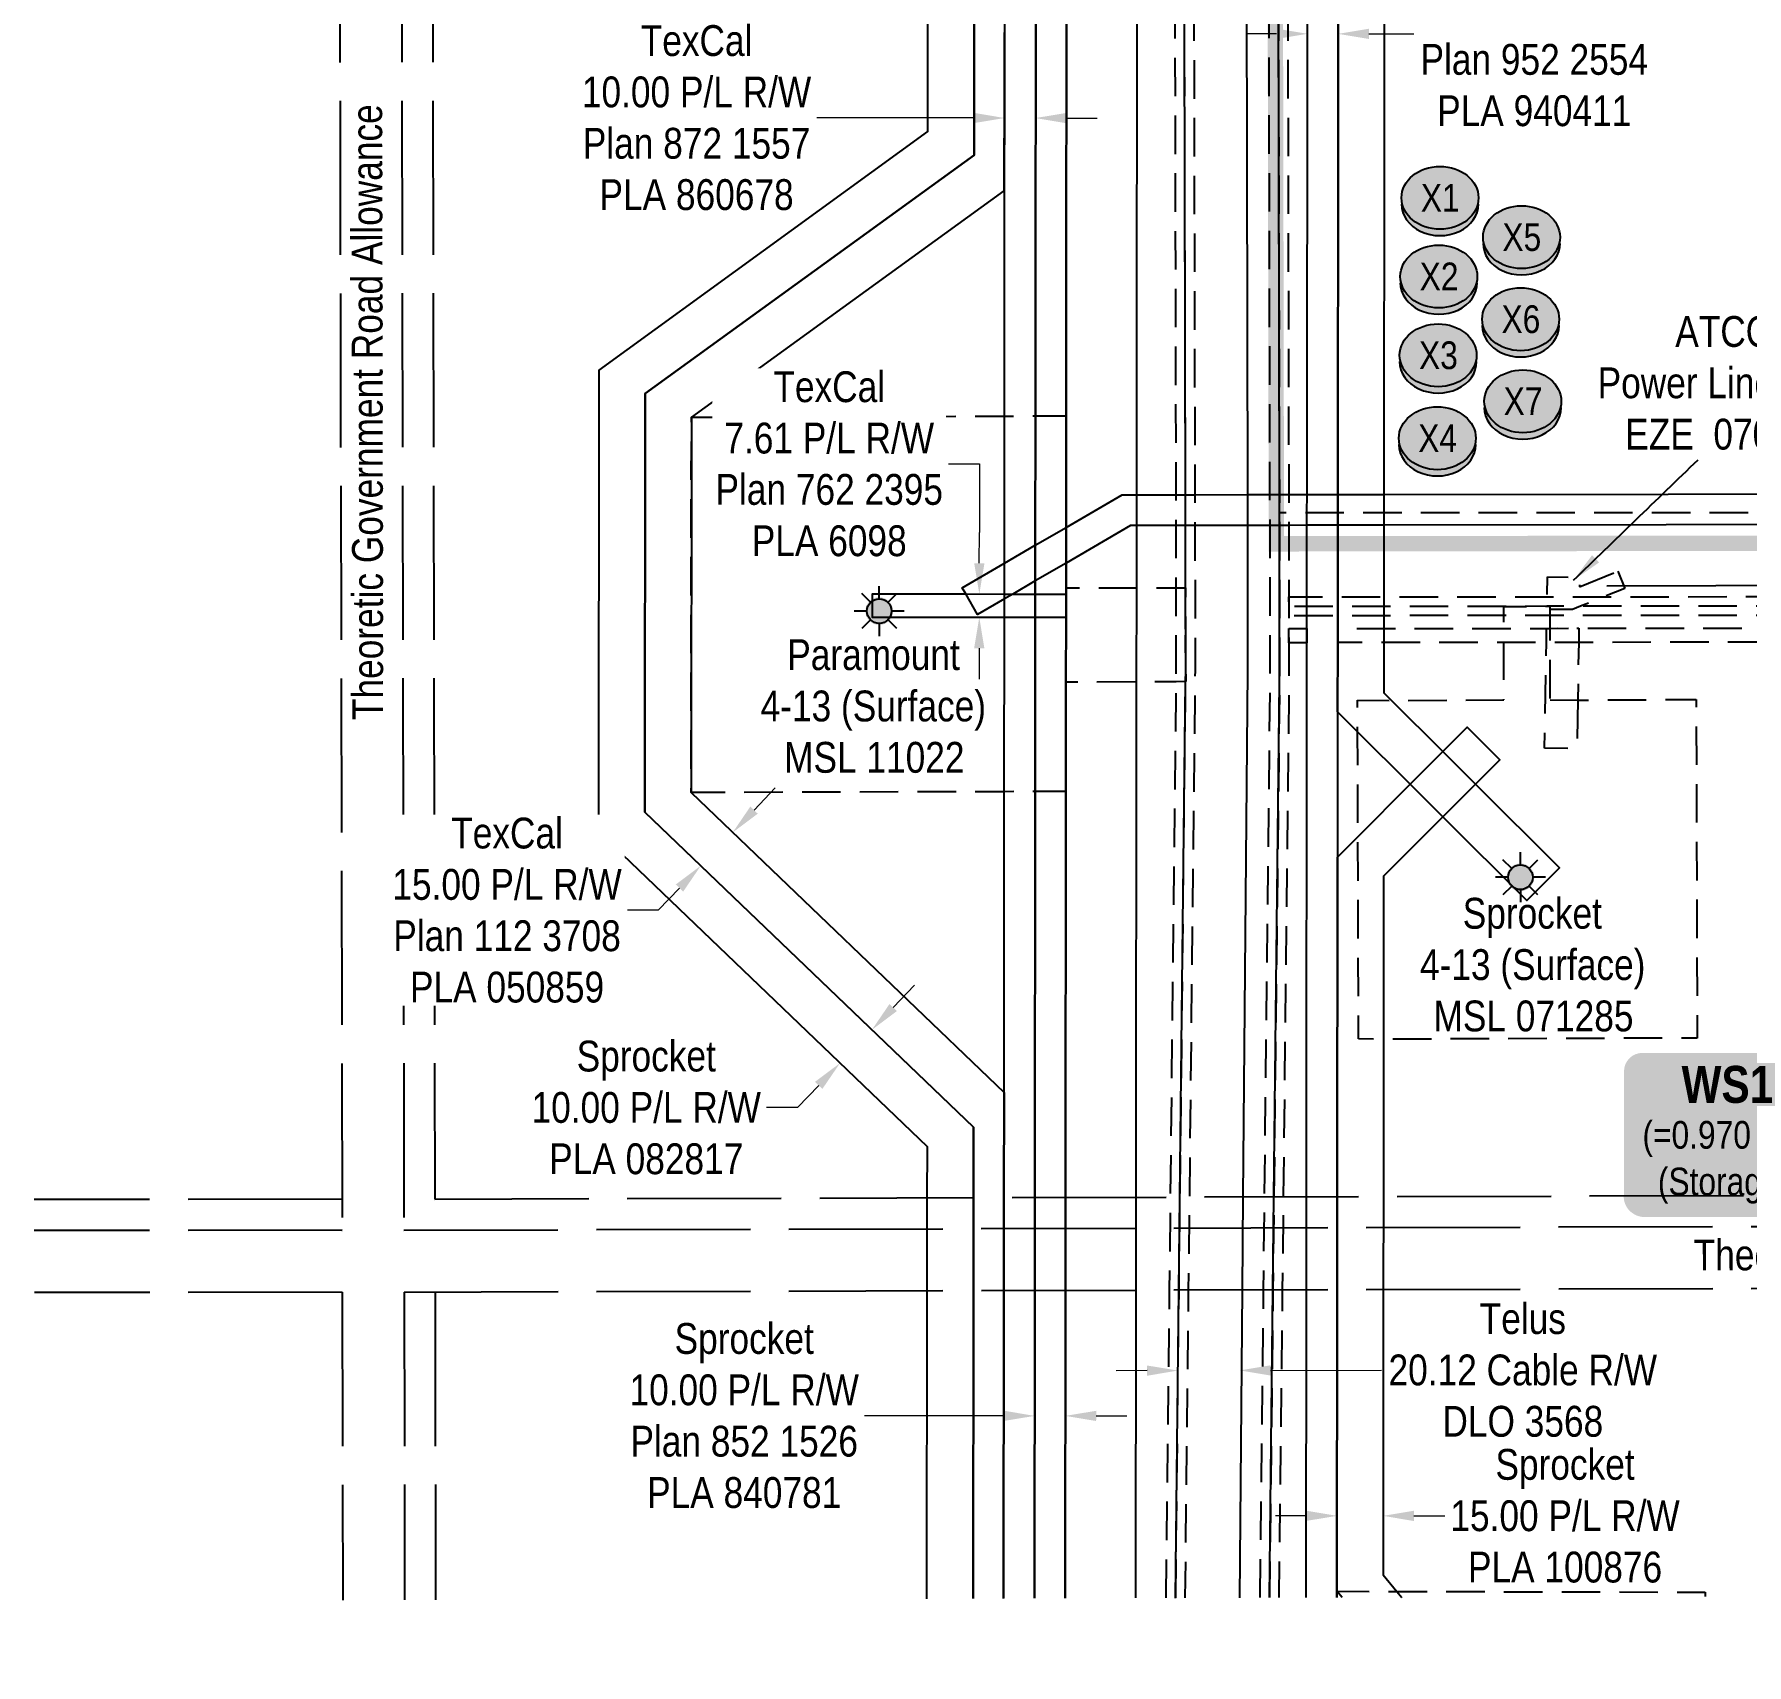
# Model space of a CAD drawing. Extents: x 507771 to 509351, y 6022995 to 6024780.
# Drawn here: x 507924 to 508481, y 6022995 to 6023524 of the extents above; entities that cross this region are included whole.
import ezdxf
from ezdxf.enums import TextEntityAlignment as Align

# ---------------------------------------------------------------- set-up
doc = ezdxf.new("R2010")
doc.units = 0
doc.header["$LTSCALE"] = 5
doc.header["$PDMODE"] = 3
doc.header["$PDSIZE"] = 30
for name, pattern in [('foc-ACCESSROAD', [3.75, 2.5, -1.25]), ('foc-FLOWLINE', [3.75, 2.5, -1.25]), ('foc-UNSURVEYED', [12.5, 10, -2.5])]:
    doc.linetypes.add(name, pattern=pattern)
doc.layers.get('Defpoints').update_dxf_attribs({"color": 9})
for name, color, linetype in [('AS-POWER', 104, 'foc-POWER'), ('AS-TELUS', 224, 'foc-TEL'), ('F-AR', 190, 'foc-ACCESSROAD'), ('F-EZE', 190, 'foc-FLOWLINE'), ('F-RW', 190, 'Continuous'), ('F-VCE', 190, 'foc-FLOWLINE'), ('F-WS', 190, 'foc-ACCESSROAD'), ('F-WS-S', 190, 'Continuous'), ('L-ROAD-T', 7, 'Continuous'), ('L-USEC', 7, 'foc-UNSURVEYED'), ('P-CROSSINGS', 250, 'Continuous'), ('P-PROPOSED', 10, 'Continuous'), ('P-TEMP-BLOCKS', 250, 'Continuous')]:
    doc.layers.add(name, color=color, linetype=linetype)
for name, color, linetype, lineweight in [('F-EZE-T', 190, 'Continuous', 9), ('F-RW-T', 190, 'Continuous', 9), ('F-WS-T', 190, 'Continuous', 9)]:
    doc.layers.add(name, color=color, linetype=linetype, lineweight=lineweight)
doc.styles.add('80', font='ARIALN.TTF', dxfattribs={"height": 10})
doc.styles.add('80CG', font='ARIALN.TTF', dxfattribs={"height": 10})
doc.styles.add('80L', font='ARIALN.TTF', dxfattribs={"height": 10})
doc.styles.add('BOLD', font='ARIALNB.TTF')
doc.styles.add('Crossing', font='ARIALN.TTF', dxfattribs={"height": 10})
doc.styles.add('foc-LtypeFont', font='ARIALN.TTF', dxfattribs={"height": 7.35})
doc.linetypes.add('foc-POWER', pattern='A,6,-1,["P",foc-LtypeFont,S=0.2,R=0,X=-0.625,Y=-0.75],-1.24,4', length=12.24)
doc.linetypes.add('foc-POWER-NOLINE', pattern='A,0,-4,["P",foc-LtypeFont,S=0.2,R=0,X=-0.625,Y=-0.75],-8.24', length=12.24)
doc.linetypes.add('foc-TEL', pattern='A,2,-1,["T",foc-LtypeFont,S=0.2,R=0,X=-0.425,Y=-0.75],-1.24,8', length=12.24)
doc.dimstyles.new('Compass 5 000', dxfattribs={"dimscale": 5, "dimtxt": 9, "dimasz": 2, "dimexe": 0.2, "dimexo": 0.0625, "dimgap": 0.5, "dimtad": 0, "dimtih": 1, "dimtoh": 1, "dimzin": 0, "dimdsep": 46, "dimtxsty": '80CG', "dimcen": 0.1, "dimse1": 1, "dimse2": 1, "dimclrd": 256, "dimclrt": 256, "dimaunit": 1, "dimadec": 4, "dimazin": 0, "dimtfac": 0.06, "dimtofl": 0, "dimtmove": 0, "dimatfit": 1, "dimfxl": 0.2, "dimtolj": 1, "dimtzin": 0, "dimlwd": -1, "dimarcsym": 0})

# ---------------------------------------------------------------- blocks, each defined once
blk = doc.blocks.new('*D680')
at = {"layer": 'Defpoints', "color": 0, "transparency": 16777216}
for p in [(508295.06, 6023518.48), (508315.19, 6023518.51), (508316, 6023090.49)]:
    blk.add_point(p, dxfattribs=at)
at = {"layer": 'F-RW-T', "transparency": 16777216}
for p, q in [((508285.88, 6023090.43), (508275.88, 6023090.41)), ((508326, 6023090.51), (508362.02, 6023090.58))]:
    blk.add_line(p, q, dxfattribs=at)
for points in [[(508285.87, 6023092.1), (508285.88, 6023088.76), (508295.88, 6023090.45)], [(508326, 6023092.17), (508326.01, 6023088.84), (508316, 6023090.49)]]:
    blk.add_solid(points, dxfattribs=at)
at = {"layer": 'F-RW-T', "transparency": 16777216, "insert": (508407.92, 6023090.58), "char_height": 10, "attachment_point": 5, "style": '80CG'}
blk.add_mtext('\\A1;Telus\\P20.12 Cable R/W\\PDLO 3568', dxfattribs=at)
blk = doc.blocks.new('*D681')
at = {"layer": 'Defpoints', "color": 0, "transparency": 16777216}
for p in [(508328.46, 6023586.74), (508298.16, 6023484.56), (508328.65, 6023484.62)]:
    blk.add_point(p, dxfattribs=at)
at = {"layer": 'F-RW-T', "transparency": 16777216}
for p, q in [((508287.97, 6023586.66), (508277.97, 6023586.64)), ((508338.46, 6023586.76), (508368.91, 6023586.81))]:
    blk.add_line(p, q, dxfattribs=at)
for points in [[(508287.96, 6023588.33), (508287.97, 6023584.99), (508297.97, 6023586.68)], [(508338.45, 6023588.42), (508338.46, 6023585.09), (508328.46, 6023586.74)]]:
    blk.add_solid(points, dxfattribs=at)
at = {"layer": 'F-RW-T', "transparency": 16777216, "insert": (508414.74, 6023586.81), "char_height": 10, "attachment_point": 5, "style": '80CG'}
blk.add_mtext('\\A1;TexCal\\P30.48 Cable R/W\\PDLO 780799', dxfattribs=at)
blk = doc.blocks.new('*D685')
at = {"layer": 'Defpoints', "color": 0, "transparency": 16777216}
for p in [(508140.95, 6023254.33), (508174.33, 6023243.13), (508163.95, 6023232.3)]:
    blk.add_point(p, dxfattribs=at)
at = {"layer": 'F-RW-T', "transparency": 16777216}
for p, q in [((508158.24, 6023272.38), (508165.16, 6023279.61)), ((508134.03, 6023247.11), (508127.11, 6023239.88)), ((508127.11, 6023239.88), (508117.11, 6023239.88))]:
    blk.add_line(p, q, dxfattribs=at)
for points in [[(508157.04, 6023273.54), (508159.45, 6023271.23), (508151.33, 6023265.16)], [(508132.83, 6023248.26), (508135.24, 6023245.95), (508140.95, 6023254.33)]]:
    blk.add_solid(points, dxfattribs=at)
at = {"layer": 'F-RW-T', "transparency": 16777216, "insert": (508078.03, 6023239.88), "char_height": 10, "attachment_point": 5, "style": '80CG', "bg_fill": 3, "box_fill_scale": 1.1, "bg_fill_color": 256, "bg_fill_true_color": 13158600, "bg_fill_transparency": 0}
blk.add_mtext('\\A1;TexCal\\P15.00 P/L R/W\\PPlan 112 3708\\PPLA 050859', dxfattribs=at)
blk = doc.blocks.new('*D686')
at = {"layer": 'Defpoints', "color": 0, "transparency": 16777216}
for p in [(508347.66, 6023168.9), (508362.66, 6023168.88), (508362.56, 6023043.28)]:
    blk.add_point(p, dxfattribs=at)
at = {"layer": 'F-RW-T', "transparency": 16777216}
for p, q in [((508337.56, 6023043.3), (508327.56, 6023043.31)), ((508372.56, 6023043.27), (508382.56, 6023043.26))]:
    blk.add_line(p, q, dxfattribs=at)
for points in [[(508337.56, 6023044.96), (508337.55, 6023041.63), (508347.56, 6023043.29)], [(508372.56, 6023044.94), (508372.55, 6023041.6), (508362.56, 6023043.28)]]:
    blk.add_solid(points, dxfattribs=at)
at = {"layer": 'F-RW-T', "transparency": 16777216, "insert": (508421.64, 6023043.26), "char_height": 10, "attachment_point": 5, "style": '80CG'}
blk.add_mtext('\\A1;Sprocket\\P15.00 P/L R/W\\PPLA 100876', dxfattribs=at)
blk = doc.blocks.new('*D687')
at = {"layer": 'Defpoints', "color": 0, "transparency": 16777216}
for p in [(508249.39, 6023098.63), (508259.38, 6023098.62), (508249.37, 6023075.74)]:
    blk.add_point(p, dxfattribs=at)
at = {"layer": 'F-RW-T', "transparency": 16777216}
for p, q in [((508239.37, 6023075.75), (508194.13, 6023075.79)), ((508269.37, 6023075.73), (508279.37, 6023075.72))]:
    blk.add_line(p, q, dxfattribs=at)
for points in [[(508239.37, 6023077.42), (508239.37, 6023074.08), (508249.37, 6023075.74)], [(508269.37, 6023077.39), (508269.36, 6023074.06), (508259.37, 6023075.74)]]:
    blk.add_solid(points, dxfattribs=at)
at = {"layer": 'F-RW-T', "transparency": 16777216, "insert": (508155.05, 6023075.79), "char_height": 10, "attachment_point": 5, "style": '80CG'}
blk.add_mtext('\\A1;Sprocket\\P10.00 P/L R/W\\PPlan 852 1526\\PPLA 840781', dxfattribs=at)
blk = doc.blocks.new('*D688')
at = {"layer": 'Defpoints', "color": 0, "transparency": 16777216}
for p in [(508239.78, 6023638.75), (508249.81, 6023638.74), (508239.62, 6023497.08)]:
    blk.add_point(p, dxfattribs=at)
at = {"layer": 'F-RW-T', "transparency": 16777216}
for p, q in [((508229.62, 6023497.09), (508178.66, 6023497.15)), ((508259.64, 6023497.06), (508269.64, 6023497.05))]:
    blk.add_line(p, q, dxfattribs=at)
for points in [[(508229.62, 6023498.76), (508229.62, 6023495.43), (508239.62, 6023497.08)], [(508259.65, 6023498.73), (508259.64, 6023495.39), (508249.64, 6023497.07)]]:
    blk.add_solid(points, dxfattribs=at)
at = {"layer": 'F-RW-T', "transparency": 16777216, "insert": (508139.58, 6023497.15), "char_height": 10, "attachment_point": 5, "style": '80CG'}
blk.add_mtext('\\A1;TexCal\\P10.00 P/L R/W\\PPlan 872 1557\\PPLA 860678', dxfattribs=at)
blk = doc.blocks.new('GAS')
h = blk.add_hatch(color=255)
h.dxf.hatch_style = 1
edge = h.paths.add_edge_path()
edge.add_arc((0, 0), 0.9, 0, 360)
for p, q in [((-0.57, 0.57), (-1.14, 1.14)), ((0, 0.81), (0, 1.62)), ((0.57, 0.57), (1.14, 1.14)), ((-0.81, 0), (-1.62, 0)), ((1.62, 0), (0.81, 0)), ((-0.57, -0.57), (-1.14, -1.14)), ((0, -0.81), (0, -1.62)), ((1.14, -1.14), (0.57, -0.57))]:
    blk.add_line(p, q)
blk.add_circle((0, 0), 0.8)
blk = doc.blocks.new('*D692')
at = {"layer": 'Defpoints', "color": 0, "transparency": 16777216}
for p in [(508210.98, 6023342.57), (508231.41, 6023342.55), (508210.98, 6023334.96)]:
    blk.add_point(p, dxfattribs=at)
at = {"layer": 'F-RW-T', "transparency": 16777216}
for p, q in [((508221.44, 6023384.78), (508231.44, 6023384.78)), ((508231.44, 6023384.78), (508231.42, 6023362.55)), ((508231.41, 6023352.55), (508231.42, 6023362.55)), ((508231.39, 6023324.94), (508231.38, 6023314.94))]:
    blk.add_line(p, q, dxfattribs=at)
for points in [[(508229.75, 6023352.56), (508233.08, 6023352.55), (508231.41, 6023342.55)], [(508229.73, 6023324.94), (508233.06, 6023324.94), (508231.4, 6023334.94)]]:
    blk.add_solid(points, dxfattribs=at)
at = {"layer": 'F-RW-T', "transparency": 16777216, "insert": (508182.67, 6023384.78), "char_height": 10, "attachment_point": 5, "style": '80CG', "bg_fill": 3, "box_fill_scale": 1.1, "bg_fill_color": 256, "bg_fill_true_color": 13158600, "bg_fill_transparency": 0}
blk.add_mtext('\\A1;TexCal\\P7.61 P/L R/W\\PPlan 762 2395\\PPLA 6098', dxfattribs=at)
blk = doc.blocks.new('*D958')
at = {"layer": 'Defpoints', "color": 0, "transparency": 16777216}
for p in [(508347.95, 6023524.41), (508337.87, 6023418.78), (508347.87, 6023418.77)]:
    blk.add_point(p, dxfattribs=at)
at = {"layer": 'F-RW-T', "transparency": 16777216}
for p, q in [((508327.96, 6023524.43), (508317.96, 6023524.44)), ((508357.95, 6023524.4), (508372.56, 6023524.39))]:
    blk.add_line(p, q, dxfattribs=at)
for points in [[(508327.96, 6023526.09), (508327.96, 6023522.76), (508337.96, 6023524.42)], [(508357.95, 6023526.07), (508357.95, 6023522.74), (508347.95, 6023524.41)]]:
    blk.add_solid(points, dxfattribs=at)
at = {"layer": 'F-RW-T', "transparency": 16777216, "insert": (508411.64, 6023524.39), "char_height": 10, "attachment_point": 5, "style": '80CG'}
blk.add_mtext('\\A1;TexCal\\P10.00 P/L R/W\\PPlan 952 2554\\PPLA 940411', dxfattribs=at)
blk = doc.blocks.new('*D1172')
at = {"layer": 'Defpoints', "color": 0, "transparency": 16777216}
for p in [(508189.38, 6023207.93), (508179, 6023197.1), (508186.16, 6023190.25)]:
    blk.add_point(p, dxfattribs=at)
at = {"layer": 'F-RW-T', "transparency": 16777216}
for p, q in [((508203.45, 6023208.31), (508210.37, 6023215.53)), ((508179.24, 6023183.03), (508172.32, 6023175.81)), ((508172.32, 6023175.81), (508162.32, 6023175.81))]:
    blk.add_line(p, q, dxfattribs=at)
for points in [[(508202.25, 6023209.46), (508204.65, 6023207.15), (508196.53, 6023201.08)], [(508178.03, 6023184.18), (508180.44, 6023181.88), (508186.16, 6023190.25)]]:
    blk.add_solid(points, dxfattribs=at)
at = {"layer": 'F-RW-T', "transparency": 16777216, "insert": (508123.24, 6023175.81), "char_height": 10, "attachment_point": 5, "style": '80CG'}
blk.add_mtext('\\A1;Sprocket\\P10.00 P/L R/W\\PPLA 082817', dxfattribs=at)
blk = doc.blocks.new('xing2')
h = blk.add_hatch(color=50)
h.dxf.hatch_style = 1
edge = h.paths.add_edge_path()
edge.add_ellipse((0, 0), major_axis=(-12.5, 0), ratio=0.816297, start_angle=0, end_angle=360)
h = blk.add_hatch(color=250)
h.dxf.hatch_style = 1
edge = h.paths.add_edge_path()
edge.add_ellipse((0, -2.05), major_axis=(-12.5, 0), ratio=0.816297, start_angle=0, end_angle=180)
edge.add_line((12.5, -2.05), (12.5, 0))
edge.add_ellipse((0, 0), major_axis=(-12.5, 0), ratio=0.816297, start_angle=0, end_angle=180, ccw=False)
edge.add_line((-12.5, 0), (-12.5, -2.05))
at = {"color": 250}
blk.add_ellipse((0, 0), major_axis=(-12.5, 0), ratio=0.816297, dxfattribs=at)
blk.add_ellipse((0, -2.05), major_axis=(-12.5, 0), ratio=0.816297, start_param=0, end_param=3.141593, dxfattribs=at)
at = {"color": 250, "style": 'Crossing'}
blk.add_attdef('CROSSING', text='', height=9, dxfattribs=at).set_placement((0.09, 0.02), align=Align.MIDDLE_CENTER)
at = {"color": 250, "style": 'Crossing', "flags": 1}
for tag, p in [('OWNER', (0.09, -12.49)), ('DESCRIPTION', (0.09, -25.77)), ('LOCATION', (0.09, -39.3)), ('DWG_REF', (0.09, -52.84))]:
    blk.add_attdef(tag, text='', height=9, dxfattribs=at).set_placement(p, align=Align.MIDDLE_CENTER)
blk = doc.blocks.new('*U1348')
at = {"true_color": 0xff8aff}
h = blk.add_hatch(color=211, dxfattribs=at)
edge = h.paths.add_edge_path()
edge.add_line((-26.5, -33.31), (26.5, -33.31))
edge.add_arc((26.5, -27.31), 6, 270, 360)
edge.add_line((32.5, -27.31), (32.5, 12.5))
edge.add_arc((26.5, 12.5), 6, 0, 90)
edge.add_line((26.5, 18.5), (-26.5, 18.5))
edge.add_arc((-26.5, 12.5), 6, 90, 180)
edge.add_line((-32.5, 12.5), (-32.5, -27.31))
edge.add_arc((-26.5, -27.31), 6, 180, 270)
at = {"color": 250, "flags": 128}
blk.add_lwpolyline([(-26.5, -33.31, 3, 3, 0), (26.5, -33.31, 3, 3, 0.414214), (32.5, -27.31, 3, 3, 0), (32.5, 12.5, 3, 0, 0.414214), (26.5, 18.5, 0, 0, 0), (-26.5, 18.5, 0, 0, 0.414214), (-32.5, 12.5, 0, 0, 0), (-32.5, -27.31, 0, 3, 0.414214)], format="xyseb", close=True, dxfattribs=at)
at = {"flags": 128}
blk.add_lwpolyline([(-30.38, -25.3, 0, 7.5, 0), (0, 0, 0, 0, 0)], format="xyseb", dxfattribs=at)
at = {"color": 250}
for tag, p, height, style in [('TEMP_AREA_W1_001', (-9.21, 2.24), 12, 'BOLD'), ('ENTER_TEXT_001', (-30.66, -12.62), 9, '80')]:
    blk.add_attdef(tag, p, '', height=height, dxfattribs=dict(at, style=style))

msp = doc.modelspace()

# ---------------------------------------------------------------- linework, layer by layer
at = {"layer": 'AS-POWER', "linetype": 'foc-POWER-NOLINE', "flags": 128}
msp.add_lwpolyline([(508325.672, 6023016.749), (508326.763, 6023116.682), (508327.093, 6023146.841), (508328.917, 6023313.947), (508328.928, 6023338.549), (508328.91, 6023348.049), (508328.878, 6023364.843), (508328.87, 6023369.036), (508328.859, 6023374.837), (508327.931, 6023862.273), (508327.902, 6023877.264), (508327.813, 6023923.941), (508327.784, 6023939.161), (508327.781, 6023940.971), (508327.759, 6023952.327), (508327.74, 6023962.379), (508327.721, 6023972.432), (508327.663, 6024003.294), (508327.634, 6024018.298), (508327.591, 6024040.932)], dxfattribs=at)
at = {"layer": 'AS-POWER', "flags": 128}
msp.add_lwpolyline([(508435.222, 6023345.253), (508824.291, 6023346.371)], dxfattribs=at)
at = {"layer": 'AS-TELUS', "flags": 128}
msp.add_lwpolyline([(508295.163, 6023016.612), (508296.247, 6023116.6), (508296.575, 6023146.759), (508298.418, 6023314.111), (508298.429, 6023317.49), (508298.423, 6023344.599), (508298.421, 6023347.991), (508298.39, 6023364.807), (508298.371, 6023374.8), (508297.987, 6023576.42), (508297.959, 6023591.42), (508297.443, 6023862.306), (508297.415, 6023877.296), (508297.336, 6023918.533), (508297.32, 6023926.968), (508297.307, 6023933.753), (508297.301, 6023936.993), (508297.294, 6023940.889), (508297.272, 6023952.356), (508297.253, 6023962.407), (508297.234, 6023972.46), (508297.175, 6024003.319), (508297.146, 6024018.324), (508297.103, 6024040.85)], dxfattribs=at)
at = {"layer": 'F-AR', "flags": 128}
for points in [[(508295.182, 6023016.666), (508296.274, 6023116.6), (508296.603, 6023146.759), (508298.427, 6023314.11), (508298.429, 6023317.49), (508298.423, 6023344.599), (508298.421, 6023347.991), (508298.39, 6023364.807), (508298.371, 6023374.8), (508297.987, 6023576.42), (508297.959, 6023591.42), (508297.443, 6023862.306), (508297.415, 6023877.296), (508297.336, 6023918.533), (508297.32, 6023926.968), (508297.307, 6023933.753), (508297.301, 6023936.993), (508297.294, 6023940.889), (508297.272, 6023952.356), (508297.253, 6023962.407), (508297.234, 6023972.46), (508297.175, 6024003.319), (508297.146, 6024018.324), (508297.103, 6024040.85)], [(508295.182, 6023016.666), (508296.274, 6023116.6), (508296.603, 6023146.759), (508298.43, 6023314.11), (508298.429, 6023317.49), (508298.423, 6023344.599), (508298.421, 6023347.991), (508298.39, 6023364.807), (508298.371, 6023374.8), (508297.987, 6023576.42), (508297.959, 6023591.42), (508297.443, 6023862.306), (508297.415, 6023877.296), (508297.336, 6023918.533), (508297.32, 6023926.968), (508297.307, 6023933.753), (508297.301, 6023936.993), (508297.294, 6023940.889), (508297.272, 6023952.356), (508297.253, 6023962.407), (508297.234, 6023972.46), (508297.175, 6024003.319), (508297.146, 6024018.324), (508297.103, 6024040.85)], [(508327.591, 6024040.932), (508327.634, 6024018.298), (508327.663, 6024003.294), (508327.721, 6023972.432), (508327.74, 6023962.379), (508327.759, 6023952.327), (508327.781, 6023940.971), (508327.784, 6023939.161), (508327.813, 6023923.941), (508327.902, 6023877.264), (508327.931, 6023862.273), (508328.859, 6023374.837), (508328.87, 6023369.036), (508328.878, 6023364.843), (508328.91, 6023348.049), (508328.928, 6023338.549), (508328.917, 6023313.947), (508327.093, 6023146.841), (508326.763, 6023116.682), (508325.672, 6023016.749)], [(508327.591, 6024040.932), (508327.634, 6024018.298), (508327.663, 6024003.294), (508327.721, 6023972.432), (508327.74, 6023962.379), (508327.759, 6023952.327), (508327.781, 6023940.971), (508327.784, 6023939.161), (508327.813, 6023923.941), (508327.902, 6023877.264), (508327.931, 6023862.273), (508328.859, 6023374.837), (508328.87, 6023369.036), (508328.878, 6023364.843), (508328.91, 6023348.049), (508328.928, 6023338.549), (508328.917, 6023313.947), (508327.093, 6023146.841), (508326.763, 6023116.682), (508325.672, 6023016.749)], [(508946.213, 6023338.984), (508904.704, 6023338.934), (508889.168, 6023338.915), (508867.434, 6023338.89), (508853.055, 6023338.873), (508851.899, 6023338.871), (508846.267, 6023339.221), (508837.442, 6023338.854), (508828.257, 6023338.843), (508812.519, 6023338.842), (508594.743, 6023338.564), (508426.699, 6023338.555), (508416.697, 6023338.554), (508415.764, 6023338.554), (508401.724, 6023338.553), (508362.803, 6023338.551), (508347.808, 6023338.55), (508337.804, 6023338.55), (508331.977, 6023338.549), (508328.928, 6023338.549), (508328.878, 6023364.843), (508328.87, 6023369.036), (508331.918, 6023369.036), (508337.83, 6023369.036), (508347.824, 6023369.036), (508362.828, 6023369.037), (508594.73, 6023369.05), (508822.427, 6023369.322), (508830.553, 6023369.332), (508838.201, 6023369.342), (508846.209, 6023369.161), (508856.08, 6023369.364), (508857.869, 6023369.365), (508873.402, 6023369.384), (508895.137, 6023369.41), (508946.154, 6023369.471)]]:
    msp.add_lwpolyline(points, dxfattribs=at)
at = {"layer": 'F-EZE', "flags": 128}
for points in [[(508292.119, 6023016.658), (508293.205, 6023116.592), (508293.532, 6023146.751), (508295.369, 6023314.097), (508295.387, 6023317.503), (508295.381, 6023344.592), (508295.38, 6023347.988), (508295.348, 6023364.804), (508295.329, 6023374.797), (508294.945, 6023576.423), (508294.917, 6023591.422), (508294.401, 6023862.309), (508294.373, 6023877.3), (508294.295, 6023917.993), (508294.278, 6023926.743), (508294.266, 6023933.213), (508294.259, 6023936.768), (508294.251, 6023940.881), (508294.229, 6023952.359), (508294.21, 6023962.411), (508294.191, 6023972.463), (508294.132, 6024003.322), (508294.104, 6024018.326), (508294.061, 6024040.841)], [(508300.146, 6024040.858), (508300.189, 6024018.321), (508300.218, 6024003.316), (508300.276, 6023972.458), (508300.296, 6023962.404), (508300.315, 6023952.353), (508300.337, 6023940.897), (508300.349, 6023934.293), (508300.378, 6023919.073), (508300.458, 6023877.293), (508300.486, 6023862.303), (508301.415, 6023374.804), (508301.434, 6023364.81), (508301.466, 6023347.995), (508301.473, 6023317.504), (508299.617, 6023146.768), (508299.289, 6023116.608), (508298.203, 6023016.674)], [(508322.631, 6023016.741), (508323.722, 6023116.674), (508324.051, 6023146.833), (508325.876, 6023313.963), (508325.887, 6023334.352), (508325.829, 6023364.839), (508325.809, 6023374.834), (508324.882, 6023862.276), (508324.854, 6023877.268), (508324.766, 6023923.4), (508324.737, 6023938.619), (508324.732, 6023940.963), (508324.711, 6023952.33), (508324.691, 6023962.383), (508324.673, 6023972.435), (508324.614, 6024003.297), (508324.585, 6024018.301), (508324.542, 6024040.924)], [(508330.64, 6024040.941), (508330.683, 6024018.296), (508330.712, 6024003.291), (508330.77, 6023972.43), (508330.789, 6023962.376), (508330.808, 6023952.324), (508330.83, 6023940.979), (508330.832, 6023939.701), (508330.861, 6023924.482), (508330.951, 6023877.261), (508330.98, 6023862.27), (508331.907, 6023374.84), (508331.918, 6023369.036), (508331.926, 6023364.848), (508331.971, 6023341.597), (508331.977, 6023338.549), (508331.979, 6023337.409), (508331.983, 6023335.499), (508331.985, 6023334.363), (508331.981, 6023331.312), (508331.975, 6023326.741), (508331.958, 6023313.93), (508330.134, 6023146.85), (508329.804, 6023116.69), (508328.713, 6023016.757)], [(508946.219, 6023335.954), (508904.116, 6023335.923), (508894.406, 6023335.916), (508888.581, 6023335.912), (508872.671, 6023335.9), (508866.848, 6023335.896), (508853.73, 6023335.885), (508851.314, 6023335.884), (508846.273, 6023335.88), (508845.154, 6023335.879), (508838.116, 6023335.873), (508831.462, 6023335.868), (508827.287, 6023335.865), (508811.553, 6023335.873), (508594.746, 6023335.694), (508416.703, 6023335.561), (508401.726, 6023335.55), (508362.8, 6023335.522), (508347.811, 6023335.511), (508337.815, 6023335.503), (508331.982, 6023335.499), (508331.979, 6023337.409), (508331.977, 6023338.549), (508331.971, 6023341.597), (508337.807, 6023341.601), (508347.812, 6023341.608), (508362.805, 6023341.618), (508415.816, 6023341.656), (508434.383, 6023341.669), (508813.527, 6023341.952), (508829.275, 6023341.964), (508831.458, 6023341.966), (508836.737, 6023341.97), (508846.261, 6023341.977), (508847.162, 6023341.978), (508852.442, 6023341.731), (508868.042, 6023341.994), (508872.667, 6023341.997), (508889.774, 6023342.01), (508894.402, 6023342.014), (508905.309, 6023342.021), (508946.207, 6023342.051)]]:
    msp.add_lwpolyline(points, dxfattribs=at)
for points in [[(508438.772, 6023349.922), (508441.021, 6023344.359), (508434.383, 6023341.669), (508426.699, 6023338.555), (508424.11, 6023337.505), (508422.222, 6023337.503), (508416.699, 6023337.497), (508415.746, 6023337.496), (508415.764, 6023338.554), (508415.816, 6023341.656), (508415.924, 6023348.144), (508426.424, 6023347.969), (508426.374, 6023344.909), (508438.772, 6023349.922)], [(508331.975, 6023326.741), (508331.981, 6023331.312), (508337.798, 6023331.318), (508337.804, 6023326.748), (508331.975, 6023326.741)], [(508824.544, 6023327.407), (508809.571, 6023327.319), (508679.758, 6023327.153), (508426.073, 6023326.85), (508416.726, 6023326.84), (508415.569, 6023326.838), (508401.732, 6023326.822), (508362.793, 6023326.777), (508347.797, 6023326.76), (508347.843, 6023331.33), (508362.797, 6023331.348), (508401.729, 6023331.393), (508415.645, 6023331.409), (508416.725, 6023331.41), (508426.149, 6023331.421), (508679.757, 6023331.723), (508810.249, 6023331.878), (508825.995, 6023331.902), (508824.544, 6023327.407)], [(508425.762, 6023308.12), (508425.499, 6023292.345), (508414.998, 6023292.52), (508415.569, 6023326.838), (508415.645, 6023331.409), (508416.725, 6023331.41), (508426.149, 6023331.421), (508426.073, 6023326.85), (508425.762, 6023308.12)]]:
    msp.add_lwpolyline(points, close=True, dxfattribs=at)
at = {"layer": 'F-RW'}
for points in [[(508282.962, 6024040.811), (508282.945, 6024018.337), (508282.933, 6024003.33), (508282.909, 6023972.474), (508282.901, 6023962.421), (508282.893, 6023952.369), (508282.884, 6023940.85), (508282.881, 6023935.926), (508282.877, 6023931.192), (508282.873, 6023925.899), (508282.866, 6023915.965), (508282.835, 6023877.311), (508282.824, 6023862.321), (508282.614, 6023591.434), (508282.602, 6023576.435), (508282.446, 6023374.781), (508282.438, 6023364.788), (508282.422, 6023344.561), (508282.398, 6023314.041), (508282.269, 6023146.72), (508282.245, 6023116.563), (508282.168, 6023016.631)], [(508295.163, 6023016.666), (508296.247, 6023116.6), (508296.575, 6023146.759), (508298.418, 6023314.111), (508298.429, 6023317.49), (508298.423, 6023344.599), (508298.421, 6023347.991), (508298.39, 6023364.807), (508298.371, 6023374.8), (508297.987, 6023576.42), (508297.959, 6023591.42), (508297.443, 6023862.306), (508297.415, 6023877.296), (508297.336, 6023918.533), (508297.32, 6023926.968), (508297.307, 6023933.753), (508297.301, 6023936.993), (508297.294, 6023940.889), (508297.272, 6023952.356), (508297.253, 6023962.407), (508297.234, 6023972.46), (508297.175, 6024003.319), (508297.146, 6024018.324), (508297.103, 6024040.85)], [(508317.228, 6024040.904), (508317.271, 6024018.307), (508317.3, 6024003.303), (508317.359, 6023972.441), (508317.377, 6023962.389), (508317.397, 6023952.337), (508317.419, 6023940.943), (508317.426, 6023937.323), (508317.454, 6023922.103), (508317.54, 6023877.275), (508317.568, 6023862.284), (508318.496, 6023374.825), (508318.515, 6023364.831), (508318.547, 6023348.03), (508318.554, 6023317.507), (508317.039, 6023146.814), (508316.771, 6023116.655), (508315.884, 6023016.722)], [(508337.54, 6023016.781), (508337.622, 6023116.711), (508337.647, 6023146.87), (508337.804, 6023326.748), (508337.798, 6023331.318), (508337.822, 6023334.368), (508337.815, 6023335.503), (508337.804, 6023337.416), (508337.804, 6023338.55), (508337.807, 6023341.601), (508337.826, 6023364.854), (508337.83, 6023369.036), (508337.835, 6023374.849), (508338.234, 6023862.262), (508338.247, 6023877.254), (508338.286, 6023925.8), (508371.878, 6023931.762), (508371.886, 6023941.09), (508371.925, 6023987.395), (508371.939, 6024003.259), (508371.952, 6024018.259), (508371.971, 6024041.053)], [(508363.244, 6023877.228), (508362.832, 6023374.858), (508362.828, 6023369.037), (508362.825, 6023364.87), (508362.805, 6023341.618), (508362.803, 6023338.551), (508362.802, 6023337.446), (508362.8, 6023335.522), (508362.799, 6023334.397), (508362.797, 6023331.348), (508362.793, 6023326.777), (508362.78, 6023310.515), (508365.326, 6023307.994), (508381.942, 6023291.429), (508392.57, 6023280.845), (508419.855, 6023253.671), (508409.276, 6023243.049), (508381.985, 6023270.23), (508371.358, 6023280.816), (508354.277, 6023297.841), (508347.774, 6023304.308), (508347.796, 6023326.76), (508347.834, 6023331.33), (508347.806, 6023334.38), (508347.811, 6023335.511), (508347.807, 6023337.429), (508347.808, 6023338.55), (508347.812, 6023341.608), (508347.821, 6023364.867), (508347.824, 6023369.036), (508347.829, 6023374.857), (508348.229, 6023862.252)], [(508348.229, 6023862.252), (508347.829, 6023374.857), (508347.824, 6023369.036), (508347.821, 6023364.867), (508347.812, 6023341.608), (508347.808, 6023338.55), (508347.807, 6023337.429), (508347.811, 6023335.511), (508347.806, 6023334.38), (508347.833, 6023331.33), (508347.796, 6023326.76), (508347.774, 6023304.308), (508347.733, 6023257.127), (508347.642, 6023146.896), (508347.618, 6023116.738), (508347.537, 6023018.782), (508347.535, 6023016.808)], [(508214.379, 6023016.393), (508214.497, 6023116.382), (508214.524, 6023146.54), (508214.539, 6023163.061), (508107.799, 6023265.311), (508107.924, 6023415.244), (508214.743, 6023492.679), (508214.784, 6023576.484)], [(508229.831, 6023576.481), (508229.722, 6023485.028), (508122.896, 6023407.604), (508122.803, 6023271.708), (508229.552, 6023169.459), (508229.531, 6023146.579), (508229.503, 6023116.421), (508229.395, 6023016.434)], [(508229.395, 6023016.488), (508229.503, 6023116.421), (508229.531, 6023146.579), (508229.552, 6023169.459), (508122.803, 6023271.708), (508122.896, 6023407.604), (508229.722, 6023485.028), (508229.831, 6023576.481)], [(508239.717, 6023576.467), (508239.336, 6023473.466), (508137.895, 6023399.945), (508137.811, 6023278.109), (508239.44, 6023180.764), (508239.407, 6023146.606), (508239.391, 6023116.448), (508239.311, 6023016.514)], [(508239.31, 6023016.461), (508239.391, 6023116.448), (508239.407, 6023146.606), (508239.44, 6023180.764), (508239.526, 6023278.385), (508239.578, 6023334.935), (508239.582, 6023340.997), (508239.583, 6023342.549), (508239.591, 6023352.558), (508239.628, 6023400.314), (508239.717, 6023576.467)], [(508239.311, 6023016.514), (508239.391, 6023116.448), (508239.407, 6023146.606), (508239.44, 6023180.764), (508239.526, 6023278.385), (508239.578, 6023334.935), (508239.582, 6023340.997), (508239.583, 6023342.549), (508239.591, 6023352.558), (508239.628, 6023400.314), (508239.717, 6023576.467)], [(508249.325, 6023016.542), (508249.403, 6023116.475), (508249.427, 6023146.632), (508249.528, 6023278.413), (508249.572, 6023334.926), (508249.578, 6023342.542), (508249.582, 6023346.803), (508249.591, 6023358.366), (508249.623, 6023400.351), (508249.759, 6023576.462)], [(508249.759, 6023576.462), (508249.623, 6023400.351), (508249.591, 6023358.366), (508249.582, 6023346.803), (508249.578, 6023342.542), (508249.572, 6023334.926), (508249.528, 6023278.413), (508249.427, 6023146.632), (508249.403, 6023116.475), (508249.325, 6023016.542)], [(508259.32, 6023016.569), (508259.398, 6023116.501), (508259.421, 6023146.659), (508259.523, 6023278.44), (508259.55, 6023313.942), (508259.567, 6023334.919), (508259.573, 6023342.533), (508259.574, 6023344.507), (508259.581, 6023352.609), (508259.589, 6023364.172), (508259.617, 6023400.387), (508259.757, 6023576.456)], [(508259.757, 6023576.456), (508259.617, 6023400.387), (508259.589, 6023364.172), (508259.581, 6023352.609), (508259.574, 6023344.507), (508259.573, 6023342.533), (508259.567, 6023334.919), (508259.55, 6023313.942), (508259.523, 6023278.44), (508259.421, 6023146.659), (508259.398, 6023116.501), (508259.32, 6023016.569)], [(508821.159, 6023365.432), (508362.825, 6023364.87), (508347.821, 6023364.867), (508337.826, 6023364.854), (508331.926, 6023364.848), (508328.878, 6023364.843), (508325.828, 6023364.839), (508318.515, 6023364.831), (508301.434, 6023364.81), (508298.39, 6023364.807), (508295.348, 6023364.804), (508282.438, 6023364.788), (508280.548, 6023364.786), (508259.581, 6023352.609), (508249.582, 6023346.803), (508242.251, 6023342.547), (508239.582, 6023340.997), (508230.868, 6023335.937), (508227.021, 6023342.558), (508225.848, 6023344.578), (508239.591, 6023352.558), (508249.591, 6023358.366), (508259.589, 6023364.172), (508277.85, 6023374.776), (508282.446, 6023374.781), (508295.329, 6023374.797), (508298.371, 6023374.8), (508301.415, 6023374.804), (508318.496, 6023374.825), (508325.809, 6023374.834), (508328.859, 6023374.837), (508331.906, 6023374.84), (508337.835, 6023374.849), (508347.829, 6023374.857), (508362.832, 6023374.858), (508824.418, 6023375.431)], [(508349.201, 6023016.759), (508347.537, 6023018.782), (508347.618, 6023116.738), (508347.642, 6023146.896), (508347.733, 6023257.127), (508354.346, 6023263.736), (508371.358, 6023280.816), (508381.942, 6023291.429), (508389.816, 6023299.326), (508400.438, 6023288.733), (508392.57, 6023280.845), (508389.846, 6023278.113), (508381.985, 6023270.23), (508362.728, 6023250.922), (508362.685, 6023198.011), (508362.642, 6023146.937), (508362.618, 6023116.778), (508362.541, 6023024.155), (508366.996, 6023018.739), (508368.582, 6023016.811)]]:
    msp.add_lwpolyline(points, dxfattribs=at)
msp.add_lwpolyline([(508259.573, 6023342.533), (508259.567, 6023334.919), (508249.572, 6023334.926), (508239.578, 6023334.935), (508196.67, 6023334.968), (508196.675, 6023342.582), (508227.021, 6023342.558), (508239.583, 6023342.549), (508242.251, 6023342.547), (508249.578, 6023342.542), (508259.573, 6023342.533)], close=True, dxfattribs=at)
at = {"layer": 'F-VCE'}
msp.add_lwpolyline([(508331.975, 6023326.741), (508331.981, 6023331.312), (508337.798, 6023331.318), (508337.804, 6023326.748), (508331.975, 6023326.741)], close=True, dxfattribs=at)
at = {"layer": 'F-WS', "flags": 128}
for points in [[(508259.581, 6023352.609), (508259.574, 6023344.507), (508282.422, 6023344.561), (508295.381, 6023344.592), (508298.423, 6023344.599), (508298.428, 6023317.503), (508298.429, 6023314.11), (508295.387, 6023314.097), (508282.398, 6023314.041), (508259.55, 6023313.942), (508259.523, 6023278.44), (508249.528, 6023278.413), (508239.526, 6023278.385), (508137.811, 6023278.109), (508137.895, 6023399.945), (508239.628, 6023400.314), (508249.623, 6023400.351), (508259.617, 6023400.387), (508259.589, 6023364.172), (508259.581, 6023352.609)], [(508416.753, 6023308.216), (508425.762, 6023308.12), (508464.229, 6023308.35), (508464.542, 6023198.406), (508362.685, 6023198.011), (508354.597, 6023198.093), (508354.346, 6023263.736), (508354.277, 6023297.841), (508354.284, 6023308.038), (508365.326, 6023307.994), (508401.745, 6023308.173), (508401.732, 6023326.822), (508401.729, 6023331.393), (508401.726, 6023335.55), (508401.724, 6023338.553), (508415.764, 6023338.554), (508416.697, 6023338.554), (508416.699, 6023337.497), (508416.703, 6023335.561), (508416.725, 6023331.41), (508416.726, 6023326.84), (508416.753, 6023308.216)]]:
    msp.add_lwpolyline(points, close=True, dxfattribs=at)
msp.add_lwpolyline([(508347.535, 6023016.808), (508347.537, 6023018.782), (508366.996, 6023018.739), (508467.099, 6023018.522), (508467.096, 6023017.133)], dxfattribs=at)
at = {"layer": 'L-USEC'}
for p, q in [((508023.026, 6023940.159), (508024.445, 6023135.986)), ((508043.135, 6023940.194), (508044.554, 6023136.04)), ((508053.19, 6023940.212), (508054.591, 6023146.122)), ((508024.449, 6023146.04), (507924.482, 6023145.936)), ((508024.399, 6023146.04), (508024.428, 6023146.04)), ((508054.591, 6023146.122), (508846.613, 6023148.272)), ((508044.554, 6023136.04), (508846.64, 6023138.217)), ((508024.46, 6023135.986), (507924.499, 6023135.882)), ((508024.426, 6023135.986), (508024.445, 6023135.986)), ((508024.481, 6023115.877), (507924.535, 6023115.773)), ((508024.481, 6023115.877), (508024.657, 6023015.932)), ((508044.59, 6023115.931), (508846.695, 6023118.108)), ((508044.59, 6023115.931), (508044.59, 6023115.912)), ((508044.59, 6023115.912), (508044.766, 6023015.987)), ((508054.644, 6023115.958), (508054.645, 6023115.93)), ((508054.645, 6023115.93), (508054.821, 6023016.014))]:
    msp.add_line(p, q, dxfattribs=at)
at = {"layer": 'P-PROPOSED', "const_width": 4.997, "flags": 128}
msp.add_lwpolyline([(508327.169, 6023737.183), (508327.89, 6023358.845), (508833.483, 6023359.452), (508833.498, 6023347.965), (508803.14, 6023347.941), (508803.171, 6023321.314), (508724.213, 6023321.213)], dxfattribs=at)

# ---------------------------------------------------------------- block references
at = {"layer": 'F-WS-S', "xscale": 4.999999999999994, "yscale": 4.999999999999994, "zscale": 4.999999999999994}
msp.add_blockref('GAS', (508407.154, 6023250.597), dxfattribs=at)
at = {"layer": 'P-CROSSINGS', "color": 5}
for p, values in [((508381.015, 6023471.165), {'CROSSING': 'X1'}), ((508407.507, 6023458.414), {'CROSSING': 'X5'}), ((508380.635, 6023445.64), {'CROSSING': 'X2'}), ((508407.216, 6023431.756), {'CROSSING': 'X6'}), ((508380.424, 6023420.049), {'CROSSING': 'X3'}), ((508407.915, 6023405.111), {'CROSSING': 'X7'}), ((508380.172, 6023393.12), {'CROSSING': 'X4'})]:
    msp.add_blockref('xing2', p, dxfattribs=at).add_auto_attribs(values)
at = {"layer": 'P-TEMP-BLOCKS'}
ref = msp.add_blockref('*U1348', (508473.265, 6023175.096), dxfattribs=dict(at, xscale=0.9994639999999999, yscale=0.9994639999999999, zscale=0.9994639999999999))
ref.add_attrib('TEMP_AREA_W1_001', 'WS1', (508459.476, 6023177.36), dxfattribs={"layer": '0', "color": 250, "height": 11.9936, "style": 'BOLD'})
ref.add_attrib('ENTER_TEXT_001', '(=0.970 ha)', (508446.77, 6023162.48), dxfattribs={"layer": '0', "color": 250, "height": 8.99518, "style": '80'})
ref.add_attrib('ENTER_TEXT_002', '(Storage)', (508451.793, 6023147.328), dxfattribs={"layer": '0', "color": 250, "height": 8.9952, "style": '80'})

# ---------------------------------------------------------------- texts
at = {"layer": 'F-EZE-T', "insert": (508431.745, 6023432.787), "char_height": 10, "attachment_point": 1, "style": '80L'}
msp.add_mtext_dynamic_manual_height_columns('\\pi25.68949;ATCO\\P\\pi0.47462;Power Line R/W\\P\\pi9.43096;EZE  070181', width=82.70912, gutter_width=49.973, heights=[0], dxfattribs=at)
at = {"layer": 'F-WS-T', "insert": (508374.434, 6023243.913), "char_height": 10, "attachment_point": 1, "style": '80L'}
msp.add_mtext_dynamic_manual_height_columns('\\pi13.98006;Sprocket\\P\\pi0.09193;4-13 (Surface)\\P\\pi4.4746;MSL 071285', width=72.58495, gutter_width=49.973, heights=[0], dxfattribs=at)
at = {"layer": 'L-ROAD-T', "style": '80L'}
for rotation, p in [(90.1011, (508032.628, 6023401.587)), (0.15549, (508563.382, 6023128.233))]:
    msp.add_text('Theoretic Government Road Allowance', height=10, rotation=rotation, dxfattribs=at).set_placement(p, align=Align.MIDDLE_CENTER)

# ---------------------------------------------------------------- dimensions: what is measured, and where the dimension line sits
at = {"layer": 'F-RW-T'}
for base, p1, p2, angle, text, picture, middle in [((508239.621, 6023497.083), (508249.807, 6023638.741), (508239.785, 6023638.752), 179.93383, 'TexCal\\P10.00 P/L R/W\\PPlan 872 1557\\PPLA 860678', '*D688', (508139.578, 6023497.153)), ((508328.455, 6023586.737), (508298.162, 6023484.558), (508328.65, 6023484.616), 0.10908, 'TexCal\\P30.48 Cable R/W\\PDLO 780799', '*D681', (508414.738, 6023586.814)), ((508347.952, 6023524.411), (508337.871, 6023418.776), (508347.865, 6023418.767), 359.953, 'TexCal\\P10.00 P/L R/W\\PPlan 952 2554\\PPLA 940411', '*D958', (508411.641, 6023524.391)), ((508316.002, 6023090.488), (508295.062, 6023518.476), (508315.187, 6023518.515), 0.10906, 'Telus\\P20.12 Cable R/W\\PDLO 3568', '*D680', (508407.918, 6023090.576)), ((508362.556, 6023043.277), (508347.661, 6023168.897), (508362.661, 6023168.884), 359.95213, 'Sprocket\\P15.00 P/L R/W\\PPLA 100876', '*D686', (508421.642, 6023043.26)), ((508249.371, 6023075.744), (508259.384, 6023098.622), (508249.389, 6023098.629), 179.95557, 'Sprocket\\P10.00 P/L R/W\\PPlan 852 1526\\PPLA 840781', '*D687', (508155.046, 6023075.787))]:
    dim = msp.add_linear_dim(base=base, p1=p1, p2=p2, angle=angle, text=text, dimstyle='Compass 5 000', dxfattribs=at)
    dim.commit()
    dim.dimension.update_dxf_attribs({"geometry": picture, "text_midpoint": middle, "dimtype": 161})

# ---------------------------------------------------------------- leaders
at = {"layer": 'F-EZE-T', "path_type": 1}
msp.add_leader([(508424.368, 6023347.026), (508464.834, 6023386.155)], dimstyle='Compass 5 000', override={"dimgap": 0.5, "dimtad": 0}, dxfattribs=at)

# ---------------------------------------------------------------- next in the draw order: dimensions: what is measured, and where the dimension line sits
at = {"layer": 'F-RW-T'}
dim = msp.add_linear_dim(base=(508140.949, 6023254.328), p1=(508174.327, 6023243.132), p2=(508163.949, 6023232.297), angle=226.23309, text='TexCal\\P15.00 P/L R/W\\PPlan 112 3708\\PPLA 050859', dimstyle='Compass 5 000', override={"dimtfill": 1}, dxfattribs=at)
dim.commit()
dim.dimension.update_dxf_attribs({"geometry": '*D685', "text_midpoint": (508078.03, 6023239.883), "dimtype": 161})

# ---------------------------------------------------------------- next in the draw order: dimensions: what is measured, and where the dimension line sits
dim = msp.add_linear_dim(base=(508231.406, 6023342.555), p1=(508210.975, 6023334.957), p2=(508210.981, 6023342.571), angle=89.95494, text='TexCal\\P7.61 P/L R/W\\PPlan 762 2395\\PPLA 6098', dimstyle='Compass 5 000', override={"dimtmove": 1, "dimtfill": 1}, dxfattribs=at)
dim.commit()
dim.dimension.update_dxf_attribs({"geometry": '*D692', "text_midpoint": (508227.81, 6023384.783), "dimtype": 161})
at = {"layer": 'F-RW-T', "color": 5}
dim = msp.add_linear_dim(base=(508186.155, 6023190.251), p1=(508189.383, 6023207.935), p2=(508179.005, 6023197.101), angle=226.2305, text='Sprocket\\P10.00 P/L R/W\\PPLA 082817', dimstyle='Compass 5 000', dxfattribs=at)
dim.commit()
dim.dimension.update_dxf_attribs({"geometry": '*D1172', "text_midpoint": (508123.236, 6023175.807), "dimtype": 161})

# ---------------------------------------------------------------- next in the draw order: block references
at = {"layer": 'F-WS-S', "xscale": 4.999999999999994, "yscale": 4.999999999999994, "zscale": 4.999999999999994}
msp.add_blockref('GAS', (508198.909, 6023337.008), dxfattribs=at)

# ---------------------------------------------------------------- next in the draw order: texts
at = {"layer": 'F-WS-T', "insert": (508160.285, 6023327.871), "char_height": 10, "attachment_point": 1, "style": '80L'}
msp.add_mtext_dynamic_manual_height_columns('\\pi8.75155;Paramount\\P\\pi0.09193;4-13 (Surface)\\P\\pi7.72494;MSL 11022', width=72.58495, gutter_width=49.973, heights=[0], dxfattribs=at)

doc.saveas('drawing.dxf')
